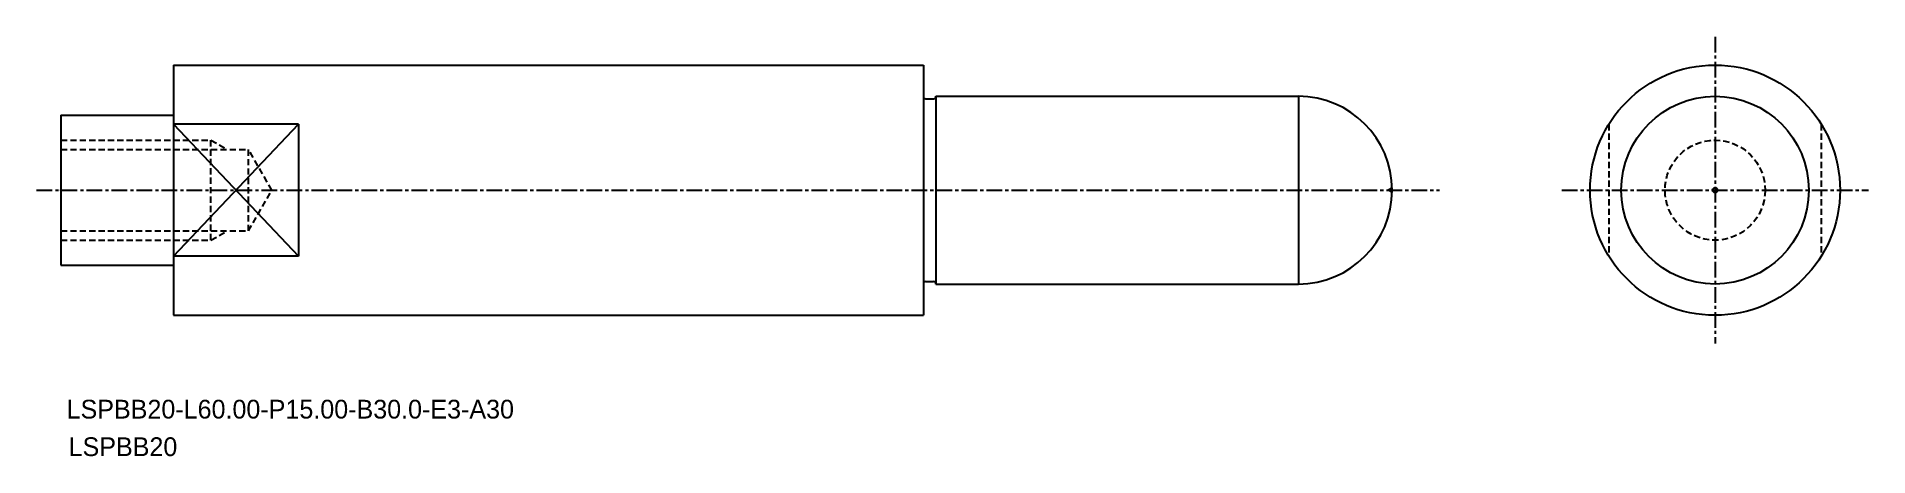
# Model space of a CAD drawing. Extents: x -1052 to -906, y -625 to -591.
import ezdxf

# ---------------------------------------------------------------- set-up
doc = ezdxf.new("R2010")
doc.units = 0
doc.linetypes.add('CENTER', pattern=[2, 1.25, -0.25, 0.25, -0.25])
doc.linetypes.add('DASHED', pattern=[0.75, 0.5, -0.25])
doc.layers.get('0').update_dxf_attribs({"linetype": 'CONTINUOUS'})
doc.layers.add('CENTER', color=1, linetype='CENTER')

msp = doc.modelspace()

# ---------------------------------------------------------------- linework, layer by layer
at = {"color": 7, "linetype": 'CONTINUOUS'}
for p, q in [((-1041.42, -593.7), (-981.42, -593.7)), ((-981.42, -596.19), (-981.42, -596.2)), ((-981.22, -596.4), (-980.62, -596.4)), ((-980.42, -596.2), (-951.42, -596.2)), ((-980.42, -596.2), (-980.42, -596.2)), ((-981.22, -611), (-980.62, -611)), ((-981.42, -611.21), (-981.42, -611.2)), ((-980.42, -611.2), (-980.42, -611.2)), ((-980.42, -611.2), (-951.42, -611.2)), ((-1041.42, -613.7), (-981.42, -613.7))]:
    msp.add_line(p, q, dxfattribs=at)
for p, q in [((-1041.42, -593.7), (-1041.42, -613.7)), ((-981.42, -593.7), (-981.42, -613.7)), ((-980.42, -596.2), (-980.42, -611.2)), ((-1050.42, -597.7), (-1041.42, -597.7)), ((-1050.42, -597.7), (-1050.42, -609.7)), ((-1031.42, -598.43), (-1041.42, -598.43)), ((-1031.42, -598.43), (-1031.42, -608.97)), ((-1031.42, -608.97), (-1041.42, -608.97)), ((-1050.42, -609.7), (-1041.42, -609.7))]:
    msp.add_line(p, q)
at = {"linetype": 'CONTINUOUS'}
msp.add_line((-951.42, -596.2), (-951.42, -611.2), dxfattribs=at)
at = {"color": 3}
for p, q in [((-1041.42, -608.97), (-1031.42, -598.43)), ((-1041.42, -598.43), (-1031.42, -608.97)), ((-943.9, -603.51), (-944.24, -603.7)), ((-943.9, -603.89), (-944.24, -603.7))]:
    msp.add_line(p, q, dxfattribs=at)
at = {"color": 3, "linetype": 'DASHED'}
for p, q in [((-926.58, -598.43), (-926.58, -608.97)), ((-909.58, -598.43), (-909.58, -608.97)), ((-1050.42, -599.7), (-1038.42, -599.7)), ((-1050.42, -600.44), (-1035.42, -600.44)), ((-1038.42, -599.7), (-1037.14, -600.44)), ((-1038.42, -607.7), (-1038.42, -599.7)), ((-1035.42, -606.96), (-1035.42, -600.44)), ((-1033.54, -603.7), (-1035.42, -600.44)), ((-1035.42, -606.96), (-1033.54, -603.7)), ((-1050.42, -606.96), (-1035.42, -606.96)), ((-1050.42, -607.7), (-1038.42, -607.7)), ((-1038.42, -607.7), (-1037.14, -606.96))]:
    msp.add_line(p, q, dxfattribs=at)
at = {"linetype": 'CONTINUOUS'}
msp.add_circle((-918.08, -603.7), 10, dxfattribs=at)
for radius in [7.5, 0.192]:
    msp.add_circle((-918.08, -603.7), radius)
at = {"color": 3, "linetype": 'DASHED'}
msp.add_circle((-918.08, -603.7), 4, dxfattribs=at)
at = {"color": 7, "linetype": 'CONTINUOUS'}
for centre, start, end in [((-981.22, -596.2), 180, 270), ((-980.62, -596.2), 270, 0), ((-981.22, -611.2), 90, 180), ((-980.62, -611.2), 0, 90)]:
    msp.add_arc(centre, 0.2, start, end, dxfattribs=at)
msp.add_arc((-951.42, -603.7), 7.5, 270, 90)
msp.add_point((-1050.42, -603.7), dxfattribs=at)
at = {"layer": 'CENTER', "color": 1, "linetype": 'CENTER'}
for p, q in [((-918.08, -591.44), (-918.08, -615.96)), ((-1052.37, -603.7), (-940.12, -603.7)), ((-930.34, -603.7), (-905.81, -603.7))]:
    msp.add_line(p, q, dxfattribs=at)

# ---------------------------------------------------------------- texts
for s, p in [('LSPBB20-L60.00-P15.00-B30.0-E3-A30', (-1049.97, -621.95)), ('LSPBB20', (-1049.81, -624.95))]:
    msp.add_text(s, height=1.5).set_placement(p)

doc.saveas('drawing.dxf')
